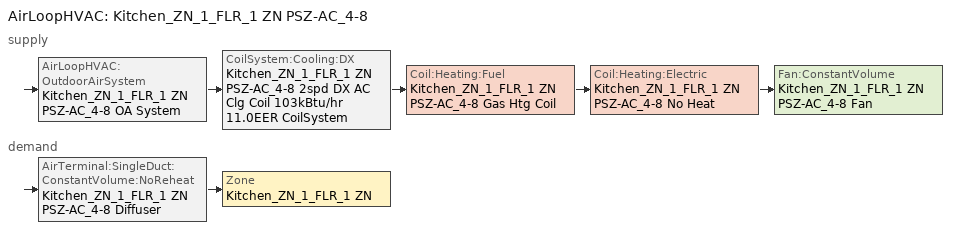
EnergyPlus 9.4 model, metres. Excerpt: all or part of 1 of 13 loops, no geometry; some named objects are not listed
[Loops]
AirLoopHVAC 'Kitchen_ZN_1_FLR_1 ZN PSZ-AC_4-8'
 supply: AirLoopHVAC:OutdoorAirSystem 'Kitchen_ZN_1_FLR_1 ZN PSZ-AC_4-8 OA System' > CoilSystem:Cooling:DX 'Kitchen_ZN_1_FLR_1 ZN PSZ-AC_4-8 2spd DX AC Clg Coil 103kBtu/hr 11.0EER CoilSystem' > Coil:Heating:Fuel 'Kitchen_ZN_1_FLR_1 ZN PSZ-AC_4-8 Gas Htg Coil' > Coil:Heating:Electric 'Kitchen_ZN_1_FLR_1 ZN PSZ-AC_4-8 No Heat' > Fan:ConstantVolume 'Kitchen_ZN_1_FLR_1 ZN PSZ-AC_4-8 Fan'
 demand: AirTerminal:SingleDuct:ConstantVolume:NoReheat 'Kitchen_ZN_1_FLR_1 ZN PSZ-AC_4-8 Diffuser' > Zone 'Kitchen_ZN_1_FLR_1 ZN'
[ZoneControl:Thermostat]
Kitchen_ZN_1_FLR_1 ZN Thermostat: Zone or ZoneList=Kitchen_ZN_1_FLR_1 ZN; Control Type Schedule=Kitchen_ZN_1_FLR_1 ZN Thermostat Schedule; Control 1=SecondarySchool Kitchen Thermostat 1; Temperature Difference Between Cutout And Setpoint {deltaC}=0
[ThermostatSetpoint:DualSetpoint]
SecondarySchool Kitchen Thermostat 1: Heating Setpoint Temperature Schedule=SchoolSecondary HTGSETP_SCH_PSZ_AC; Cooling Setpoint Temperature Schedule=SchoolSecondary CLGSETP_SCH_NO_SETBACK
[AirTerminal:SingleDuct:ConstantVolume:NoReheat]
Kitchen_ZN_1_FLR_1 ZN PSZ-AC_4-8 Diffuser: Availability Schedule=Always On Discrete; Maximum Air Flow Rate {m3/s}=AutoSize
[Zone equipment]
Kitchen_ZN_1_FLR_1 ZN: Kitchen_ZN_1_FLR_1 ZN PSZ-AC_4-8 Diffuser, Kitchen_ZN_1_FLR_1 ZN Exhaust Fan
[Sizing:Zone]
Kitchen_ZN_1_FLR_1 ZN: Zone Cooling Design Supply Air Temperature Input Method=SupplyAirTemperature; Zone Cooling Design Supply Air Temperature {C}=12.7778; Zone Cooling Design Supply Air Temperature Difference {deltaC}=11.11; Zone Heating Design Supply Air Temperature Input Method=SupplyAirTemperature; Zone Heating Design Supply Air Temperature {C}=50; Zone Heating Design Supply Air Temperature Difference {deltaC}=11.11; Zone Cooling Design Supply Air Humidity Ratio {kgWater/kgDryAir}=0.0085; Zone Heating Design Supply Air Humidity Ratio {kgWater/kgDryAir}=0.008; Design Specification Outdoor Air Object=SecondarySchool Kitchen Ventilation; Cooling Design Air Flow Method=DesignDay; Cooling Design Air Flow Rate {m3/s}=0; Cooling Minimum Air Flow per Zone Floor Area {m3/s-m2}=0.000762; Cooling Minimum Air Flow {m3/s}=0; Cooling Minimum Air Flow Fraction=0; Heating Design Air Flow Method=DesignDay; Heating Design Air Flow Rate {m3/s}=0; Heating Maximum Air Flow per Zone Floor Area {m3/s-m2}=0.002032; Heating Maximum Air Flow {m3/s}=0.141576; Heating Maximum Air Flow Fraction=0.3; Account for Dedicated Outdoor Air System=No
[Controller:MechanicalVentilation]
Controller Mechanical Ventilation 4: Availability Schedule=SchoolSecondary MinOA_MotorizedDamper_Sched; Demand Controlled Ventilation=No; System Outdoor Air Method=ZoneSum; Zone or ZoneList Name 1=Kitchen_ZN_1_FLR_1 ZN; Design Specification Outdoor Air Object Name 1=SecondarySchool Kitchen Ventilation
[DesignSpecification:OutdoorAir]
SecondarySchool Kitchen Ventilation: Outdoor Air Method=Sum; Outdoor Air Flow per Person {m3/s-person}=0; Outdoor Air Flow per Zone Floor Area {m3/s-m2}=0.00149466; Outdoor Air Flow per Zone {m3/s}=0; Outdoor Air Flow Air Changes per Hour {1/hr}=0
[Fan:ZoneExhaust]
Kitchen_ZN_1_FLR_1 ZN Exhaust Fan: Availability Schedule=SchoolSecondary Kitchen_Exhaust_SCH; Fan Total Efficiency=0.0660786; Pressure Rise {Pa}=124.544; Maximum Flow Rate {m3/s}=2.54852; Flow Fraction Schedule=SchoolSecondary Kitchen_Exhaust_SCH_DCV; System Availability Manager Coupling Mode=Decoupled; Balanced Exhaust Fraction Schedule=SchoolSecondary Kitchen Exhaust Fan Balanced Exhaust Fraction Schedule
[AirLoopHVAC]
Kitchen_ZN_1_FLR_1 ZN PSZ-AC_4-8: Design Supply Air Flow Rate {m3/s}=AutoSize; Design Return Air Flow Fraction of Supply Air Flow=1
[Sizing:System]
Kitchen_ZN_1_FLR_1 ZN PSZ-AC_4-8: Type of Load to Size On=Sensible; Design Outdoor Air Flow Rate {m3/s}=Autosize; Central Heating Maximum System Air Flow Ratio=1; Preheat Design Temperature {C}=7.22222; Preheat Design Humidity Ratio {kgWater/kgDryAir}=0.008; Precool Design Temperature {C}=12.7778; Precool Design Humidity Ratio {kgWater/kgDryAir}=0.008; Central Cooling Design Supply Air Temperature {C}=12.7778; Central Heating Design Supply Air Temperature {C}=50; Type of Zone Sum to Use=Coincident; 100% Outdoor Air in Cooling=No; 100% Outdoor Air in Heating=No; Central Cooling Design Supply Air Humidity Ratio {kgWater/kgDryAir}=0.0085; Central Heating Design Supply Air Humidity Ratio {kgWater/kgDryAir}=0.008; Cooling Supply Air Flow Rate Method=DesignDay; Cooling Supply Air Flow Rate {m3/s}=0; Cooling Supply Air Flow Rate Per Floor Area {m3/s-m2}=0.00996765; Cooling Fraction of Autosized Cooling Supply Air Flow Rate=1; Cooling Supply Air Flow Rate Per Unit Cooling Capacity {m3/s-W}=3.94755e-05; Heating Supply Air Flow Rate Method=DesignDay; Heating Supply Air Flow Rate {m3/s}=0; Heating Supply Air Flow Rate Per Floor Area {m3/s-m2}=0.00996765; Heating Fraction of Autosized Heating Supply Air Flow Rate=1; Heating Fraction of Autosized Cooling Supply Air Flow Rate=1; Heating Supply Air Flow Rate Per Unit Heating Capacity {m3/s-W}=3.15882e-05; System Outdoor Air Method=ZoneSum; Zone Maximum Outdoor Air Fraction=1; Cooling Design Capacity Method=CoolingDesignCapacity; Cooling Design Capacity {W}=Autosize; Cooling Design Capacity Per Floor Area {W/m2}=234.7; Fraction of Autosized Cooling Design Capacity=1; Heating Design Capacity Method=HeatingDesignCapacity; Heating Design Capacity {W}=Autosize; Heating Design Capacity Per Floor Area {W/m2}=157; Fraction of Autosized Heating Design Capacity=1; Central Cooling Capacity Control Method=OnOff
[Controller:OutdoorAir]
Kitchen_ZN_1_FLR_1 ZN PSZ-AC_4-8 OA System Controller: Minimum Outdoor Air Flow Rate {m3/s}=Autosize; Maximum Outdoor Air Flow Rate {m3/s}=Autosize; Economizer Control Type=DifferentialDryBulb; Economizer Control Action Type=ModulateFlow; Lockout Type=LockoutWithHeating; Minimum Limit Type=FixedMinimum; Minimum Outdoor Air Schedule=SchoolSecondary MinOA_MotorizedDamper_Sched; Mechanical Ventilation Controller=Controller Mechanical Ventilation 4; High Humidity Control=No; Control High Indoor Humidity Based on Outdoor Humidity Ratio=Yes; Heat Recovery Bypass Control Type=BypassWhenWithinEconomizerLimits
[SetpointManager:MixedAir] Control Variable=Temperature
Name | Setpoint Node or NodeList
Kitchen_ZN_1_FLR_1 ZN PSZ-AC_4-8 Mixed Air Node OS Default SPM | Kitchen_ZN_1_FLR_1 ZN PSZ-AC_4-8 Mixed Air Node
Kitchen_ZN_1_FLR_1 ZN PSZ-AC_4-8 2spd DX AC Clg Coil 103kBtu/hr 11.0EER Outlet Air Node OS Default SPM | Kitchen_ZN_1_FLR_1 ZN PSZ-AC_4-8 2spd DX AC Clg Coil 103kBtu/hr 11.0EER Outlet Air Node
Kitchen_ZN_1_FLR_1 ZN PSZ-AC_4-8 Gas Htg Coil Outlet Air Node OS Default SPM | Kitchen_ZN_1_FLR_1 ZN PSZ-AC_4-8 Gas Htg Coil Outlet Air Node
Kitchen_ZN_1_FLR_1 ZN PSZ-AC_4-8 No Heat Outlet Air Node OS Default SPM | Kitchen_ZN_1_FLR_1 ZN PSZ-AC_4-8 No Heat Outlet Air Node
[CoilSystem:Cooling:DX]
Kitchen_ZN_1_FLR_1 ZN PSZ-AC_4-8 2spd DX AC Clg Coil 103kBtu/hr 11.0EER CoilSystem: Availability Schedule=Always On Discrete; Cooling Coil=Kitchen_ZN_1_FLR_1 ZN PSZ-AC_4-8 2spd DX AC Clg Coil 103kBtu/hr 11.0EER
[Coil:Cooling:DX:TwoSpeed]
Kitchen_ZN_1_FLR_1 ZN PSZ-AC_4-8 2spd DX AC Clg Coil 103kBtu/hr 11.0EER: Availability Schedule=Always On Discrete; High Speed Gross Rated Total Cooling Capacity {W}=Autosize; High Speed Rated Sensible Heat Ratio=Autosize; High Speed Gross Rated Cooling COP {W/W}=3.79883; High Speed Rated Air Flow Rate {m3/s}=Autosize; Unit Internal Static Air Pressure {Pa}=773.3; Total Cooling Capacity Function of Temperature Curve=PSZ-Fine Storage DX Coil Cap-FT; Total Cooling Capacity Function of Flow Fraction Curve=DX Coil Cap-FF; Energy Input Ratio Function of Temperature Curve=PSZ-AC DX Coil EIR-FT; Energy Input Ratio Function of Flow Fraction Curve=Split DX Coil EIR-FF; Part Load Fraction Correlation Curve=HPACCOOLPLFFPLR; Low Speed Gross Rated Total Cooling Capacity {W}=Autosize; Low Speed Gross Rated Sensible Heat Ratio=0.69; Low Speed Gross Rated Cooling COP {W/W}=3.79883; Low Speed Rated Air Flow Rate {m3/s}=Autosize; Low Speed Total Cooling Capacity Function of Temperature Curve=PSZ-Fine Storage DX Coil Cap-FT; Low Speed Energy Input Ratio Function of Temperature Curve=PSZ-AC DX Coil EIR-FT; Condenser Type=AirCooled; Minimum Outdoor Dry-Bulb Temperature for Compressor Operation {C}=-25; High Speed Evaporative Condenser Effectiveness=0; High Speed Evaporative Condenser Air Flow Rate {m3/s}=Autosize; High Speed Evaporative Condenser Pump Rated Power Consumption {W}=Autosize; Low Speed Evaporative Condenser Effectiveness=0; Low Speed Evaporative Condenser Air Flow Rate {m3/s}=Autosize; Low Speed Evaporative Condenser Pump Rated Power Consumption {W}=Autosize; Basin Heater Capacity {W/K}=10; Basin Heater Setpoint Temperature {C}=2
[Coil:Heating:Fuel]
Kitchen_ZN_1_FLR_1 ZN PSZ-AC_4-8 Gas Htg Coil: Availability Schedule=Always On Discrete; Fuel Type=NaturalGas; Burner Efficiency=0.8; Nominal Capacity {W}=AutoSize; Parasitic Electric Load {W}=0; Parasitic Fuel Load {W}=0
[Coil:Heating:Electric]
Kitchen_ZN_1_FLR_1 ZN PSZ-AC_4-8 No Heat: Availability Schedule=Always Off Discrete; Efficiency=1; Nominal Capacity {W}=0
[Fan:ConstantVolume]
Kitchen_ZN_1_FLR_1 ZN PSZ-AC_4-8 Fan: Availability Schedule=SchoolSecondary HVACOperationSchd; Fan Total Efficiency=0.56225; Pressure Rise {Pa}=622.722; Maximum Flow Rate {m3/s}=AutoSize; Motor Efficiency=0.865; Motor In Airstream Fraction=1
[SetpointManager:SingleZone:Reheat]
Kitchen_ZN_1_FLR_1 ZN Setpoint Manager SZ Reheat: Control Variable=Temperature; Minimum Supply Air Temperature {C}=12.7778; Maximum Supply Air Temperature {C}=50; Control Zone=Kitchen_ZN_1_FLR_1 ZN; Setpoint Node or NodeList=Kitchen_ZN_1_FLR_1 ZN PSZ-AC_4-8 Supply Outlet Node
[Refrigeration:System]
RefrSystem - Secondary School: Refrigerated Case or Walkin or CaseAndWalkInList=RefrSystem - Secondary School Case and Walkin List; Refrigeration Condenser=Refrigeration Condenser Air Cooled 1; Compressor or CompressorList=RefrSystem - Secondary School Compressor List; Minimum Condensing Temperature {C}=21; Refrigeration System Working Fluid Type=R404a; Suction Temperature Control Type=ConstantSuctionTemperature; Sum UA Suction Piping {W/K}=0; Suction Piping Zone=Kitchen_ZN_1_FLR_1 ZN; Number of Compressor Stages=1; Intercooler Type=None; Shell-and-Coil Intercooler Effectiveness=0.8
[Refrigeration:CaseAndWalkInList]
RefrSystem - Secondary School Case and Walkin List: Case or WalkIn Name 1=Case Secondary School; Case or WalkIn Name 2=Walk-In Secondary School
[Refrigeration:Case]
Case Secondary School: Availability Schedule=Always On Discrete; Zone=Kitchen_ZN_1_FLR_1 ZN; Rated Ambient Temperature {C}=23.8889; Rated Ambient Relative Humidity {percent}=55; Rated Total Cooling Capacity per Unit Length {W/m}=734; Rated Latent Heat Ratio=0.08; Rated Runtime Fraction=0.85; Case Length {m}=7.32; Case Operating Temperature {C}=2; Latent Case Credit Curve Type=CaseTemperatureMethod; Latent Case Credit Curve=Refrigeration Case Latent Credit Curve; Standard Case Fan Power per Unit Length {W/m}=55; Operating Case Fan Power per Unit Length {W/m}=55; Standard Case Lighting Power per Unit Length {W/m}=33; Installed Case Lighting Power per Unit Length {W/m}=33; Case Lighting Schedule=SchoolSecondary BLDG_LIGHT_SCH_2010; Fraction of Lighting Energy to Case=1; Case Anti-Sweat Heater Power per Unit Length {W/m}=0; Minimum Anti-Sweat Heater Power per Unit Length {W/m}=0; Anti-Sweat Heater Control Type=None; Humidity at Zero Anti-Sweat Heater Energy {percent}=0; Case Height {m}=1.5; Fraction of Anti-Sweat Heater Energy to Case=0.2; Case Defrost Power per Unit Length {W/m}=0; Case Defrost Type=None; Case Defrost Schedule=Refrigeration Defrost Schedule; Case Defrost Drip-Down Schedule=Refrigeration Defrost Schedule 1; Defrost Energy Correction Curve Type=None; Under Case HVAC Return Air Fraction=0.05; Refrigerated Case Restocking Schedule=SchoolSecondary Kitchen_ZN_1_FLR_1_Case:2_SELFCONTAINEDDISPLAYCASE_CaseStockingSched; Case Credit Fraction Schedule=Refrigeration Case Credit Schedule; Design Evaporator Temperature or Brine Inlet Temperature {C}=-5.56; Average Refrigerant Charge Inventory {kg/m}=0
[Refrigeration:WalkIn]
Walk-In Secondary School: Availability Schedule=Always On Discrete; Rated Coil Cooling Capacity {W}=5372.88; Operating Temperature {C}=-23; Rated Cooling Source Temperature {C}=-28.3333; Rated Total Heating Power {W}=0; Rated Cooling Coil Fan Power {W}=500; Rated Circulation Fan Power {W}=0; Rated Total Lighting Power {W}=241.56; Lighting Schedule=SchoolSecondary BLDG_LIGHT_SCH; Defrost Type=Electric; Defrost Control Type=TimeSchedule; Defrost Schedule=Refrigeration Defrost Schedule 2; Defrost Drip-Down Schedule=Refrigeration Defrost Schedule 3; Defrost Power {W}=3001.2; Temperature Termination Defrost Fraction to Ice=0.7; Restocking Schedule=SchoolSecondary Kitchen_ZN_1_FLR_1_Case:1_WALKINFREEZER_WalkInStockingSched; Average Refrigerant Charge Inventory {kg}=0; Insulated Floor Surface Area {m2}=22.2967; Insulated Floor U-Value {W/m2-K}=0.207; Zone Name 1=Kitchen_ZN_1_FLR_1 ZN; Total Insulated Surface Area Facing Zone 1 {m2}=43.4; Insulated Surface U-Value Facing Zone 1 {W/m2-K}=0.235; Area of Glass Reach In Doors Facing Zone 1 {m2}=0; Height of Glass Reach In Doors Facing Zone 1 {m}=1.5; Glass Reach In Door U Value Facing Zone 1 {W/m2-K}=1.136; Area of Stocking Doors Facing Zone 1 {m2}=2; Height of Stocking Doors Facing Zone 1 {m}=2; Stocking Door U Value Facing Zone 1 {W/m2-K}=0.3785; Stocking Door Opening Schedule Name Facing Zone 1=door_wi_sched; Stocking Door Opening Protection Type Facing Zone 1=StripCurtain
[Refrigeration:Condenser:AirCooled]
Refrigeration Condenser Air Cooled 1: Rated Effective Total Heat Rejection Rate Curve=Curve Linear 1; Rated Subcooling Temperature Difference {deltaC}=0; Condenser Fan Speed Control Type=Fixed; Rated Fan Power {W}=1198.05; Condenser Refrigerant Operating Charge Inventory {kg}=0; Condensate Receiver Refrigerant Inventory {kg}=0; Condensate Piping Refrigerant Inventory {kg}=0
[Refrigeration:CompressorList]
RefrSystem - Secondary School Compressor List: Refrigeration Compressor Name 1=Refrigeration Compressor 1; Refrigeration Compressor Name 2=Refrigeration Compressor 2; Refrigeration Compressor Name 3=Refrigeration Compressor 3; Refrigeration Compressor Name 4=Refrigeration Compressor 4; Refrigeration Compressor Name 5=Refrigeration Compressor 5; Refrigeration Compressor Name 6=Refrigeration Compressor 6; Refrigeration Compressor Name 7=Refrigeration Compressor 7; Refrigeration Compressor Name 8=Refrigeration Compressor 8; Refrigeration Compressor Name 9=Refrigeration Compressor 9; Refrigeration Compressor Name 10=Refrigeration Compressor 10; Refrigeration Compressor Name 11=Refrigeration Compressor 11; Refrigeration Compressor Name 12=Refrigeration Compressor 12; Refrigeration Compressor Name 13=Refrigeration Compressor 13; Refrigeration Compressor Name 14=Refrigeration Compressor 14; Refrigeration Compressor Name 15=Refrigeration Compressor 15; Refrigeration Compressor Name 16=Refrigeration Compressor 16; Refrigeration Compressor Name 17=Refrigeration Compressor 17; Refrigeration Compressor Name 18=Refrigeration Compressor 18; Refrigeration Compressor Name 19=Refrigeration Compressor 19; Refrigeration Compressor Name 20=Refrigeration Compressor 20
[Schedule:Compact]
Kitchen_ZN_1_FLR_1 ZN Thermostat Schedule: Through: 12/31, For: AllDays, Until: 24:00, 4
[Schedule:Day:Interval]
SchoolSecondary HTGSETP_SCH_PSZ_AC Default; SchoolSecondary HTGSETP_SCH_PSZ_AC Summer Design Day: No, 24:00, 15.6
SchoolSecondary HTGSETP_SCH_PSZ_AC Wkdy Day: No, 06:00, 15.6, 21:00, 21, 24:00, 15.6
SchoolSecondary HTGSETP_SCH_PSZ_AC Winter Design Day: No, 24:00, 21
SchoolSecondary CLGSETP_SCH_NO_SETBACK Default; SchoolSecondary CLGSETP_SCH_NO_SETBACK Summer Design Day: No, 24:00, 24
SchoolSecondary CLGSETP_SCH_NO_SETBACK Winter Design Day: No, 24:00, 29.44
SchoolSecondary MinOA_MotorizedDamper_Sched Default; SchoolSecondary Kitchen_Exhaust_SCH Wknd Day; SchoolSecondary Kitchen_Exhaust_SCH Wknd Day 1; SchoolSecondary Kitchen_Exhaust_SCH Default; SchoolSecondary Kitchen Exhaust Fan Balanced Exhaust Fraction Schedule Wknd Day; SchoolSecondary Kitchen Exhaust Fan Balanced Exhaust Fraction Schedule Wknd Day 1; SchoolSecondary Kitchen Exhaust Fan Balanced Exhaust Fraction Schedule Default; SchoolSecondary BLDG_LIGHT_SCH Winter Design Day; SchoolSecondary BLDG_LIGHT_SCH_2010 Winter Design Day; SchoolSecondary HVACOperationSchd Default: No, 24:00, 0
SchoolSecondary MinOA_MotorizedDamper_Sched WntrDsn|SmrDsn|Wkdy Day; SchoolSecondary MinOA_MotorizedDamper_Sched Summer Design Day; SchoolSecondary MinOA_MotorizedDamper_Sched Winter Design Day; SchoolSecondary Kitchen_Exhaust_SCH Wkdy Day 1; SchoolSecondary Kitchen_Exhaust_SCH Wkdy Day 2; SchoolSecondary Kitchen_Exhaust_SCH Summer Design Day; SchoolSecondary Kitchen_Exhaust_SCH Winter Design Day: No, 08:00, 0, 21:00, 1, 24:00, 0
SchoolSecondary Kitchen_Exhaust_SCH Wkdy Day: No, 08:00, 0, 17:00, 1, 24:00, 0
SchoolSecondary Kitchen_Exhaust_SCH_DCV Default; SchoolSecondary Kitchen_Exhaust_SCH_DCV Summer Design Day; SchoolSecondary Kitchen_Exhaust_SCH_DCV Winter Design Day; SchoolSecondary BLDG_LIGHT_SCH Summer Design Day; SchoolSecondary BLDG_LIGHT_SCH_2010 Summer Design Day: No, 24:00, 1
SchoolSecondary Kitchen Exhaust Fan Balanced Exhaust Fraction Schedule Wkdy Day: No, 08:00, 0, 17:00, 0.746296, 24:00, 0
SchoolSecondary Kitchen Exhaust Fan Balanced Exhaust Fraction Schedule Wkdy Day 1; SchoolSecondary Kitchen Exhaust Fan Balanced Exhaust Fraction Schedule Wkdy Day 2; SchoolSecondary Kitchen Exhaust Fan Balanced Exhaust Fraction Schedule Summer Design Day; SchoolSecondary Kitchen Exhaust Fan Balanced Exhaust Fraction Schedule Winter Design Day: No, 08:00, 0, 21:00, 0.746296, 24:00, 0
door_wi_sched Default: No, 06:00, 0, 22:00, 0.0625, 24:00, 0
Refrigeration Case Credit Schedule Default: No, 07:00, 0.2, 21:00, 0.4, 24:00, 0.2
Refrigeration Defrost Schedule Default; Refrigeration Defrost Schedule Default 1: No, 00:59, 0, 24:00, 0
Refrigeration Defrost Schedule Default 2; Refrigeration Defrost Schedule Default 3: No, 00:59, 1, 10:00, 0, 10:59, 1, 24:00, 0
SchoolSecondary BLDG_LIGHT_SCH Default; SchoolSecondary BLDG_LIGHT_SCH Wknd Day; SchoolSecondary BLDG_LIGHT_SCH Wknd Day 1; SchoolSecondary BLDG_LIGHT_SCH_2010 Default; SchoolSecondary BLDG_LIGHT_SCH_2010 Wknd Day; SchoolSecondary BLDG_LIGHT_SCH_2010 Wknd Day 1: No, 24:00, 0.1773
SchoolSecondary BLDG_LIGHT_SCH Wkdy Day; SchoolSecondary BLDG_LIGHT_SCH Wkdy Day 2; SchoolSecondary BLDG_LIGHT_SCH_2010 Wkdy Day; SchoolSecondary BLDG_LIGHT_SCH_2010 Wkdy Day 2: No, 07:00, 0.1773, 21:00, 0.9, 24:00, 0.1773
SchoolSecondary BLDG_LIGHT_SCH Wkdy Day 1; SchoolSecondary BLDG_LIGHT_SCH_2010 Wkdy Day 1: No, 08:00, 0.1773, 20:00, 0.5, 24:00, 0.1773
SchoolSecondary HVACOperationSchd Summer Design Day; SchoolSecondary HVACOperationSchd Winter Design Day; SchoolSecondary HVACOperationSchd WntrDsn|SmrDsn|Wkdy Day: No, 07:00, 0, 21:00, 1, 24:00, 0
SchoolSecondary Kitchen_ZN_1_FLR_1_Case:1_WALKINFREEZER_WalkInStockingSched Default: No, 04:00, 0, 05:00, 725, 06:00, 417, 07:00, 290, 24:00, 0
SchoolSecondary Kitchen_ZN_1_FLR_1_Case:1_WALKINFREEZER_WalkInStockingSched Summer Design Day; SchoolSecondary Kitchen_ZN_1_FLR_1_Case:1_WALKINFREEZER_WalkInStockingSched Winter Design Day; SchoolSecondary Kitchen_ZN_1_FLR_1_Case:1_WALKINFREEZER_WalkInStockingSched WntrDsn|SmrDsn|Wknd|Mon|Wed|Thu Day: No, 04:00, 0, 05:00, 125, 06:00, 117, 07:00, 90, 19:00, 0, 20:00, 125, 21:00, 117, 22:00, 90, 24:00, 0
SchoolSecondary Kitchen_ZN_1_FLR_1_Case:2_SELFCONTAINEDDISPLAYCASE_CaseStockingSched Default; SchoolSecondary Kitchen_ZN_1_FLR_1_Case:2_SELFCONTAINEDDISPLAYCASE_CaseStockingSched Summer Design Day; SchoolSecondary Kitchen_ZN_1_FLR_1_Case:2_SELFCONTAINEDDISPLAYCASE_CaseStockingSched Winter Design Day: No, 06:00, 0, 07:00, 50, 09:00, 70, 10:00, 80, 11:00, 70, 13:00, 50, 14:00, 80, 15:00, 90, 16:00, 80, 24:00, 0
[Schedule:Week:Daily]
SchoolSecondary HTGSETP_SCH_PSZ_AC Week Rule - Jan1-Dec31: SchoolSecondary HTGSETP_SCH_PSZ_AC Default, SchoolSecondary HTGSETP_SCH_PSZ_AC Wkdy Day, SchoolSecondary HTGSETP_SCH_PSZ_AC Wkdy Day, SchoolSecondary HTGSETP_SCH_PSZ_AC Wkdy Day, SchoolSecondary HTGSETP_SCH_PSZ_AC Wkdy Day, SchoolSecondary HTGSETP_SCH_PSZ_AC Wkdy Day, SchoolSecondary HTGSETP_SCH_PSZ_AC Default, SchoolSecondary HTGSETP_SCH_PSZ_AC Default, SchoolSecondary HTGSETP_SCH_PSZ_AC Summer Design Day, SchoolSecondary HTGSETP_SCH_PSZ_AC Winter Design Day, SchoolSecondary HTGSETP_SCH_PSZ_AC Default, SchoolSecondary HTGSETP_SCH_PSZ_AC Default
SchoolSecondary CLGSETP_SCH_NO_SETBACK Week Rule - Jan1-Dec31: SchoolSecondary CLGSETP_SCH_NO_SETBACK Default, SchoolSecondary CLGSETP_SCH_NO_SETBACK Default, SchoolSecondary CLGSETP_SCH_NO_SETBACK Default, SchoolSecondary CLGSETP_SCH_NO_SETBACK Default, SchoolSecondary CLGSETP_SCH_NO_SETBACK Default, SchoolSecondary CLGSETP_SCH_NO_SETBACK Default, SchoolSecondary CLGSETP_SCH_NO_SETBACK Default, SchoolSecondary CLGSETP_SCH_NO_SETBACK Default, SchoolSecondary CLGSETP_SCH_NO_SETBACK Summer Design Day, SchoolSecondary CLGSETP_SCH_NO_SETBACK Winter Design Day, SchoolSecondary CLGSETP_SCH_NO_SETBACK Default, SchoolSecondary CLGSETP_SCH_NO_SETBACK Default
SchoolSecondary MinOA_MotorizedDamper_Sched Week Rule - Jan1-Dec31: SchoolSecondary MinOA_MotorizedDamper_Sched Default, SchoolSecondary MinOA_MotorizedDamper_Sched WntrDsn|SmrDsn|Wkdy Day, SchoolSecondary MinOA_MotorizedDamper_Sched WntrDsn|SmrDsn|Wkdy Day, SchoolSecondary MinOA_MotorizedDamper_Sched WntrDsn|SmrDsn|Wkdy Day, SchoolSecondary MinOA_MotorizedDamper_Sched WntrDsn|SmrDsn|Wkdy Day, SchoolSecondary MinOA_MotorizedDamper_Sched WntrDsn|SmrDsn|Wkdy Day, SchoolSecondary MinOA_MotorizedDamper_Sched Default, SchoolSecondary MinOA_MotorizedDamper_Sched Default, SchoolSecondary MinOA_MotorizedDamper_Sched Summer Design Day, SchoolSecondary MinOA_MotorizedDamper_Sched Winter Design Day, SchoolSecondary MinOA_MotorizedDamper_Sched Default, SchoolSecondary MinOA_MotorizedDamper_Sched Default
SchoolSecondary Kitchen_Exhaust_SCH Week Rule - Jan1-Jun24: SchoolSecondary Kitchen_Exhaust_SCH Wknd Day, SchoolSecondary Kitchen_Exhaust_SCH Wkdy Day, SchoolSecondary Kitchen_Exhaust_SCH Wkdy Day, SchoolSecondary Kitchen_Exhaust_SCH Wkdy Day, SchoolSecondary Kitchen_Exhaust_SCH Wkdy Day, SchoolSecondary Kitchen_Exhaust_SCH Wkdy Day, SchoolSecondary Kitchen_Exhaust_SCH Wknd Day, SchoolSecondary Kitchen_Exhaust_SCH Default, SchoolSecondary Kitchen_Exhaust_SCH Summer Design Day, SchoolSecondary Kitchen_Exhaust_SCH Winter Design Day, SchoolSecondary Kitchen_Exhaust_SCH Default, SchoolSecondary Kitchen_Exhaust_SCH Default
SchoolSecondary Kitchen_Exhaust_SCH Week Rule - Jun25-Jul1: SchoolSecondary Kitchen_Exhaust_SCH Wknd Day, SchoolSecondary Kitchen_Exhaust_SCH Wkdy Day, SchoolSecondary Kitchen_Exhaust_SCH Wkdy Day, SchoolSecondary Kitchen_Exhaust_SCH Wkdy Day, SchoolSecondary Kitchen_Exhaust_SCH Wkdy Day, SchoolSecondary Kitchen_Exhaust_SCH Wkdy Day, SchoolSecondary Kitchen_Exhaust_SCH Wknd Day 1, SchoolSecondary Kitchen_Exhaust_SCH Default, SchoolSecondary Kitchen_Exhaust_SCH Summer Design Day, SchoolSecondary Kitchen_Exhaust_SCH Winter Design Day, SchoolSecondary Kitchen_Exhaust_SCH Default, SchoolSecondary Kitchen_Exhaust_SCH Default
SchoolSecondary Kitchen_Exhaust_SCH Week Rule - Jul2-Aug26: SchoolSecondary Kitchen_Exhaust_SCH Wknd Day 1, SchoolSecondary Kitchen_Exhaust_SCH Wkdy Day 1, SchoolSecondary Kitchen_Exhaust_SCH Wkdy Day 1, SchoolSecondary Kitchen_Exhaust_SCH Wkdy Day 1, SchoolSecondary Kitchen_Exhaust_SCH Wkdy Day 1, SchoolSecondary Kitchen_Exhaust_SCH Wkdy Day 1, SchoolSecondary Kitchen_Exhaust_SCH Wknd Day 1, SchoolSecondary Kitchen_Exhaust_SCH Default, SchoolSecondary Kitchen_Exhaust_SCH Summer Design Day, SchoolSecondary Kitchen_Exhaust_SCH Winter Design Day, SchoolSecondary Kitchen_Exhaust_SCH Default, SchoolSecondary Kitchen_Exhaust_SCH Default
SchoolSecondary Kitchen_Exhaust_SCH Week Rule - Aug27-Sep2: SchoolSecondary Kitchen_Exhaust_SCH Wknd Day 1, SchoolSecondary Kitchen_Exhaust_SCH Wkdy Day 1, SchoolSecondary Kitchen_Exhaust_SCH Wkdy Day 1, SchoolSecondary Kitchen_Exhaust_SCH Wkdy Day 1, SchoolSecondary Kitchen_Exhaust_SCH Wkdy Day 1, SchoolSecondary Kitchen_Exhaust_SCH Wkdy Day 2, SchoolSecondary Kitchen_Exhaust_SCH Default, SchoolSecondary Kitchen_Exhaust_SCH Default, SchoolSecondary Kitchen_Exhaust_SCH Summer Design Day, SchoolSecondary Kitchen_Exhaust_SCH Winter Design Day, SchoolSecondary Kitchen_Exhaust_SCH Default, SchoolSecondary Kitchen_Exhaust_SCH Default
SchoolSecondary Kitchen_Exhaust_SCH Week Rule - Sep3-Dec31: SchoolSecondary Kitchen_Exhaust_SCH Default, SchoolSecondary Kitchen_Exhaust_SCH Wkdy Day 2, SchoolSecondary Kitchen_Exhaust_SCH Wkdy Day 2, SchoolSecondary Kitchen_Exhaust_SCH Wkdy Day 2, SchoolSecondary Kitchen_Exhaust_SCH Wkdy Day 2, SchoolSecondary Kitchen_Exhaust_SCH Wkdy Day 2, SchoolSecondary Kitchen_Exhaust_SCH Default, SchoolSecondary Kitchen_Exhaust_SCH Default, SchoolSecondary Kitchen_Exhaust_SCH Summer Design Day, SchoolSecondary Kitchen_Exhaust_SCH Winter Design Day, SchoolSecondary Kitchen_Exhaust_SCH Default, SchoolSecondary Kitchen_Exhaust_SCH Default
SchoolSecondary Kitchen_Exhaust_SCH_DCV Week Rule - Jan1-Dec31: SchoolSecondary Kitchen_Exhaust_SCH_DCV Default, SchoolSecondary Kitchen_Exhaust_SCH_DCV Default, SchoolSecondary Kitchen_Exhaust_SCH_DCV Default, SchoolSecondary Kitchen_Exhaust_SCH_DCV Default, SchoolSecondary Kitchen_Exhaust_SCH_DCV Default, SchoolSecondary Kitchen_Exhaust_SCH_DCV Default, SchoolSecondary Kitchen_Exhaust_SCH_DCV Default, SchoolSecondary Kitchen_Exhaust_SCH_DCV Default, SchoolSecondary Kitchen_Exhaust_SCH_DCV Summer Design Day, SchoolSecondary Kitchen_Exhaust_SCH_DCV Winter Design Day, SchoolSecondary Kitchen_Exhaust_SCH_DCV Default, SchoolSecondary Kitchen_Exhaust_SCH_DCV Default
SchoolSecondary Kitchen Exhaust Fan Balanced Exhaust Fraction Schedule Week Rule - Jan1-Jun24: SchoolSecondary Kitchen Exhaust Fan Balanced Exhaust Fraction Schedule Wknd Day, SchoolSecondary Kitchen Exhaust Fan Balanced Exhaust Fraction Schedule Wkdy Day, SchoolSecondary Kitchen Exhaust Fan Balanced Exhaust Fraction Schedule Wkdy Day, SchoolSecondary Kitchen Exhaust Fan Balanced Exhaust Fraction Schedule Wkdy Day, SchoolSecondary Kitchen Exhaust Fan Balanced Exhaust Fraction Schedule Wkdy Day, SchoolSecondary Kitchen Exhaust Fan Balanced Exhaust Fraction Schedule Wkdy Day, SchoolSecondary Kitchen Exhaust Fan Balanced Exhaust Fraction Schedule Wknd Day, SchoolSecondary Kitchen Exhaust Fan Balanced Exhaust Fraction Schedule Default, SchoolSecondary Kitchen Exhaust Fan Balanced Exhaust Fraction Schedule Summer Design Day, SchoolSecondary Kitchen Exhaust Fan Balanced Exhaust Fraction Schedule Winter Design Day, SchoolSecondary Kitchen Exhaust Fan Balanced Exhaust Fraction Schedule Default, SchoolSecondary Kitchen Exhaust Fan Balanced Exhaust Fraction Schedule Default
SchoolSecondary Kitchen Exhaust Fan Balanced Exhaust Fraction Schedule Week Rule - Jun25-Jul1: SchoolSecondary Kitchen Exhaust Fan Balanced Exhaust Fraction Schedule Wknd Day, SchoolSecondary Kitchen Exhaust Fan Balanced Exhaust Fraction Schedule Wkdy Day, SchoolSecondary Kitchen Exhaust Fan Balanced Exhaust Fraction Schedule Wkdy Day, SchoolSecondary Kitchen Exhaust Fan Balanced Exhaust Fraction Schedule Wkdy Day, SchoolSecondary Kitchen Exhaust Fan Balanced Exhaust Fraction Schedule Wkdy Day, SchoolSecondary Kitchen Exhaust Fan Balanced Exhaust Fraction Schedule Wkdy Day, SchoolSecondary Kitchen Exhaust Fan Balanced Exhaust Fraction Schedule Wknd Day 1, SchoolSecondary Kitchen Exhaust Fan Balanced Exhaust Fraction Schedule Default, SchoolSecondary Kitchen Exhaust Fan Balanced Exhaust Fraction Schedule Summer Design Day, SchoolSecondary Kitchen Exhaust Fan Balanced Exhaust Fraction Schedule Winter Design Day, SchoolSecondary Kitchen Exhaust Fan Balanced Exhaust Fraction Schedule Default, SchoolSecondary Kitchen Exhaust Fan Balanced Exhaust Fraction Schedule Default
SchoolSecondary Kitchen Exhaust Fan Balanced Exhaust Fraction Schedule Week Rule - Jul2-Aug26: SchoolSecondary Kitchen Exhaust Fan Balanced Exhaust Fraction Schedule Wknd Day 1, SchoolSecondary Kitchen Exhaust Fan Balanced Exhaust Fraction Schedule Wkdy Day 1, SchoolSecondary Kitchen Exhaust Fan Balanced Exhaust Fraction Schedule Wkdy Day 1, SchoolSecondary Kitchen Exhaust Fan Balanced Exhaust Fraction Schedule Wkdy Day 1, SchoolSecondary Kitchen Exhaust Fan Balanced Exhaust Fraction Schedule Wkdy Day 1, SchoolSecondary Kitchen Exhaust Fan Balanced Exhaust Fraction Schedule Wkdy Day 1, SchoolSecondary Kitchen Exhaust Fan Balanced Exhaust Fraction Schedule Wknd Day 1, SchoolSecondary Kitchen Exhaust Fan Balanced Exhaust Fraction Schedule Default, SchoolSecondary Kitchen Exhaust Fan Balanced Exhaust Fraction Schedule Summer Design Day, SchoolSecondary Kitchen Exhaust Fan Balanced Exhaust Fraction Schedule Winter Design Day, SchoolSecondary Kitchen Exhaust Fan Balanced Exhaust Fraction Schedule Default, SchoolSecondary Kitchen Exhaust Fan Balanced Exhaust Fraction Schedule Default
SchoolSecondary Kitchen Exhaust Fan Balanced Exhaust Fraction Schedule Week Rule - Aug27-Sep2: SchoolSecondary Kitchen Exhaust Fan Balanced Exhaust Fraction Schedule Wknd Day 1, SchoolSecondary Kitchen Exhaust Fan Balanced Exhaust Fraction Schedule Wkdy Day 1, SchoolSecondary Kitchen Exhaust Fan Balanced Exhaust Fraction Schedule Wkdy Day 1, SchoolSecondary Kitchen Exhaust Fan Balanced Exhaust Fraction Schedule Wkdy Day 1, SchoolSecondary Kitchen Exhaust Fan Balanced Exhaust Fraction Schedule Wkdy Day 1, SchoolSecondary Kitchen Exhaust Fan Balanced Exhaust Fraction Schedule Wkdy Day 2, SchoolSecondary Kitchen Exhaust Fan Balanced Exhaust Fraction Schedule Default, SchoolSecondary Kitchen Exhaust Fan Balanced Exhaust Fraction Schedule Default, SchoolSecondary Kitchen Exhaust Fan Balanced Exhaust Fraction Schedule Summer Design Day, SchoolSecondary Kitchen Exhaust Fan Balanced Exhaust Fraction Schedule Winter Design Day, SchoolSecondary Kitchen Exhaust Fan Balanced Exhaust Fraction Schedule Default, SchoolSecondary Kitchen Exhaust Fan Balanced Exhaust Fraction Schedule Default
SchoolSecondary Kitchen Exhaust Fan Balanced Exhaust Fraction Schedule Week Rule - Sep3-Dec31: SchoolSecondary Kitchen Exhaust Fan Balanced Exhaust Fraction Schedule Default, SchoolSecondary Kitchen Exhaust Fan Balanced Exhaust Fraction Schedule Wkdy Day 2, SchoolSecondary Kitchen Exhaust Fan Balanced Exhaust Fraction Schedule Wkdy Day 2, SchoolSecondary Kitchen Exhaust Fan Balanced Exhaust Fraction Schedule Wkdy Day 2, SchoolSecondary Kitchen Exhaust Fan Balanced Exhaust Fraction Schedule Wkdy Day 2, SchoolSecondary Kitchen Exhaust Fan Balanced Exhaust Fraction Schedule Wkdy Day 2, SchoolSecondary Kitchen Exhaust Fan Balanced Exhaust Fraction Schedule Default, SchoolSecondary Kitchen Exhaust Fan Balanced Exhaust Fraction Schedule Default, SchoolSecondary Kitchen Exhaust Fan Balanced Exhaust Fraction Schedule Summer Design Day, SchoolSecondary Kitchen Exhaust Fan Balanced Exhaust Fraction Schedule Winter Design Day, SchoolSecondary Kitchen Exhaust Fan Balanced Exhaust Fraction Schedule Default, SchoolSecondary Kitchen Exhaust Fan Balanced Exhaust Fraction Schedule Default
door_wi_sched Week Rule - Jan1-Dec31: door_wi_sched Default, door_wi_sched Default, door_wi_sched Default, door_wi_sched Default, door_wi_sched Default, door_wi_sched Default, door_wi_sched Default, door_wi_sched Default, door_wi_sched Default, door_wi_sched Default, door_wi_sched Default, door_wi_sched Default
Refrigeration Case Credit Schedule Week Rule - Jan1-Dec31: Refrigeration Case Credit Schedule Default, Refrigeration Case Credit Schedule Default, Refrigeration Case Credit Schedule Default, Refrigeration Case Credit Schedule Default, Refrigeration Case Credit Schedule Default, Refrigeration Case Credit Schedule Default, Refrigeration Case Credit Schedule Default, Refrigeration Case Credit Schedule Default, Refrigeration Case Credit Schedule Default, Refrigeration Case Credit Schedule Default, Refrigeration Case Credit Schedule Default, Refrigeration Case Credit Schedule Default
Refrigeration Defrost Schedule Week Rule - Jan1-Dec31: Refrigeration Defrost Schedule Default, Refrigeration Defrost Schedule Default, Refrigeration Defrost Schedule Default, Refrigeration Defrost Schedule Default, Refrigeration Defrost Schedule Default, Refrigeration Defrost Schedule Default, Refrigeration Defrost Schedule Default, Refrigeration Defrost Schedule Default, Refrigeration Defrost Schedule Default, Refrigeration Defrost Schedule Default, Refrigeration Defrost Schedule Default, Refrigeration Defrost Schedule Default
Refrigeration Defrost Schedule 1 Week Rule - Jan1-Dec31: Refrigeration Defrost Schedule Default 1, Refrigeration Defrost Schedule Default 1, Refrigeration Defrost Schedule Default 1, Refrigeration Defrost Schedule Default 1, Refrigeration Defrost Schedule Default 1, Refrigeration Defrost Schedule Default 1, Refrigeration Defrost Schedule Default 1, Refrigeration Defrost Schedule Default 1, Refrigeration Defrost Schedule Default 1, Refrigeration Defrost Schedule Default 1, Refrigeration Defrost Schedule Default 1, Refrigeration Defrost Schedule Default 1
Refrigeration Defrost Schedule 2 Week Rule - Jan1-Dec31: Refrigeration Defrost Schedule Default 2, Refrigeration Defrost Schedule Default 2, Refrigeration Defrost Schedule Default 2, Refrigeration Defrost Schedule Default 2, Refrigeration Defrost Schedule Default 2, Refrigeration Defrost Schedule Default 2, Refrigeration Defrost Schedule Default 2, Refrigeration Defrost Schedule Default 2, Refrigeration Defrost Schedule Default 2, Refrigeration Defrost Schedule Default 2, Refrigeration Defrost Schedule Default 2, Refrigeration Defrost Schedule Default 2
Refrigeration Defrost Schedule 3 Week Rule - Jan1-Dec31: Refrigeration Defrost Schedule Default 3, Refrigeration Defrost Schedule Default 3, Refrigeration Defrost Schedule Default 3, Refrigeration Defrost Schedule Default 3, Refrigeration Defrost Schedule Default 3, Refrigeration Defrost Schedule Default 3, Refrigeration Defrost Schedule Default 3, Refrigeration Defrost Schedule Default 3, Refrigeration Defrost Schedule Default 3, Refrigeration Defrost Schedule Default 3, Refrigeration Defrost Schedule Default 3, Refrigeration Defrost Schedule Default 3
SchoolSecondary BLDG_LIGHT_SCH Week Rule - Jan1-Jun24: SchoolSecondary BLDG_LIGHT_SCH Wknd Day, SchoolSecondary BLDG_LIGHT_SCH Wkdy Day, SchoolSecondary BLDG_LIGHT_SCH Wkdy Day, SchoolSecondary BLDG_LIGHT_SCH Wkdy Day, SchoolSecondary BLDG_LIGHT_SCH Wkdy Day, SchoolSecondary BLDG_LIGHT_SCH Wkdy Day, SchoolSecondary BLDG_LIGHT_SCH Wknd Day, SchoolSecondary BLDG_LIGHT_SCH Default, SchoolSecondary BLDG_LIGHT_SCH Summer Design Day, SchoolSecondary BLDG_LIGHT_SCH Winter Design Day, SchoolSecondary BLDG_LIGHT_SCH Default, SchoolSecondary BLDG_LIGHT_SCH Default
SchoolSecondary BLDG_LIGHT_SCH Week Rule - Jun25-Jul1: SchoolSecondary BLDG_LIGHT_SCH Wknd Day, SchoolSecondary BLDG_LIGHT_SCH Wkdy Day, SchoolSecondary BLDG_LIGHT_SCH Wkdy Day, SchoolSecondary BLDG_LIGHT_SCH Wkdy Day, SchoolSecondary BLDG_LIGHT_SCH Wkdy Day, SchoolSecondary BLDG_LIGHT_SCH Wkdy Day, SchoolSecondary BLDG_LIGHT_SCH Wknd Day 1, SchoolSecondary BLDG_LIGHT_SCH Default, SchoolSecondary BLDG_LIGHT_SCH Summer Design Day, SchoolSecondary BLDG_LIGHT_SCH Winter Design Day, SchoolSecondary BLDG_LIGHT_SCH Default, SchoolSecondary BLDG_LIGHT_SCH Default
SchoolSecondary BLDG_LIGHT_SCH Week Rule - Jul2-Aug26: SchoolSecondary BLDG_LIGHT_SCH Wknd Day 1, SchoolSecondary BLDG_LIGHT_SCH Wkdy Day 1, SchoolSecondary BLDG_LIGHT_SCH Wkdy Day 1, SchoolSecondary BLDG_LIGHT_SCH Wkdy Day 1, SchoolSecondary BLDG_LIGHT_SCH Wkdy Day 1, SchoolSecondary BLDG_LIGHT_SCH Wkdy Day 1, SchoolSecondary BLDG_LIGHT_SCH Wknd Day 1, SchoolSecondary BLDG_LIGHT_SCH Default, SchoolSecondary BLDG_LIGHT_SCH Summer Design Day, SchoolSecondary BLDG_LIGHT_SCH Winter Design Day, SchoolSecondary BLDG_LIGHT_SCH Default, SchoolSecondary BLDG_LIGHT_SCH Default
SchoolSecondary BLDG_LIGHT_SCH Week Rule - Aug27-Sep2: SchoolSecondary BLDG_LIGHT_SCH Wknd Day 1, SchoolSecondary BLDG_LIGHT_SCH Wkdy Day 1, SchoolSecondary BLDG_LIGHT_SCH Wkdy Day 1, SchoolSecondary BLDG_LIGHT_SCH Wkdy Day 1, SchoolSecondary BLDG_LIGHT_SCH Wkdy Day 1, SchoolSecondary BLDG_LIGHT_SCH Wkdy Day 2, SchoolSecondary BLDG_LIGHT_SCH Default, SchoolSecondary BLDG_LIGHT_SCH Default, SchoolSecondary BLDG_LIGHT_SCH Summer Design Day, SchoolSecondary BLDG_LIGHT_SCH Winter Design Day, SchoolSecondary BLDG_LIGHT_SCH Default, SchoolSecondary BLDG_LIGHT_SCH Default
SchoolSecondary BLDG_LIGHT_SCH Week Rule - Sep3-Dec31: SchoolSecondary BLDG_LIGHT_SCH Default, SchoolSecondary BLDG_LIGHT_SCH Wkdy Day 2, SchoolSecondary BLDG_LIGHT_SCH Wkdy Day 2, SchoolSecondary BLDG_LIGHT_SCH Wkdy Day 2, SchoolSecondary BLDG_LIGHT_SCH Wkdy Day 2, SchoolSecondary BLDG_LIGHT_SCH Wkdy Day 2, SchoolSecondary BLDG_LIGHT_SCH Default, SchoolSecondary BLDG_LIGHT_SCH Default, SchoolSecondary BLDG_LIGHT_SCH Summer Design Day, SchoolSecondary BLDG_LIGHT_SCH Winter Design Day, SchoolSecondary BLDG_LIGHT_SCH Default, SchoolSecondary BLDG_LIGHT_SCH Default
SchoolSecondary BLDG_LIGHT_SCH_2010 Week Rule - Jan1-Jun24: SchoolSecondary BLDG_LIGHT_SCH_2010 Wknd Day, SchoolSecondary BLDG_LIGHT_SCH_2010 Wkdy Day, SchoolSecondary BLDG_LIGHT_SCH_2010 Wkdy Day, SchoolSecondary BLDG_LIGHT_SCH_2010 Wkdy Day, SchoolSecondary BLDG_LIGHT_SCH_2010 Wkdy Day, SchoolSecondary BLDG_LIGHT_SCH_2010 Wkdy Day, SchoolSecondary BLDG_LIGHT_SCH_2010 Wknd Day, SchoolSecondary BLDG_LIGHT_SCH_2010 Default, SchoolSecondary BLDG_LIGHT_SCH_2010 Summer Design Day, SchoolSecondary BLDG_LIGHT_SCH_2010 Winter Design Day, SchoolSecondary BLDG_LIGHT_SCH_2010 Default, SchoolSecondary BLDG_LIGHT_SCH_2010 Default
SchoolSecondary BLDG_LIGHT_SCH_2010 Week Rule - Jun25-Jul1: SchoolSecondary BLDG_LIGHT_SCH_2010 Wknd Day, SchoolSecondary BLDG_LIGHT_SCH_2010 Wkdy Day, SchoolSecondary BLDG_LIGHT_SCH_2010 Wkdy Day, SchoolSecondary BLDG_LIGHT_SCH_2010 Wkdy Day, SchoolSecondary BLDG_LIGHT_SCH_2010 Wkdy Day, SchoolSecondary BLDG_LIGHT_SCH_2010 Wkdy Day, SchoolSecondary BLDG_LIGHT_SCH_2010 Wknd Day 1, SchoolSecondary BLDG_LIGHT_SCH_2010 Default, SchoolSecondary BLDG_LIGHT_SCH_2010 Summer Design Day, SchoolSecondary BLDG_LIGHT_SCH_2010 Winter Design Day, SchoolSecondary BLDG_LIGHT_SCH_2010 Default, SchoolSecondary BLDG_LIGHT_SCH_2010 Default
SchoolSecondary BLDG_LIGHT_SCH_2010 Week Rule - Jul2-Aug26: SchoolSecondary BLDG_LIGHT_SCH_2010 Wknd Day 1, SchoolSecondary BLDG_LIGHT_SCH_2010 Wkdy Day 1, SchoolSecondary BLDG_LIGHT_SCH_2010 Wkdy Day 1, SchoolSecondary BLDG_LIGHT_SCH_2010 Wkdy Day 1, SchoolSecondary BLDG_LIGHT_SCH_2010 Wkdy Day 1, SchoolSecondary BLDG_LIGHT_SCH_2010 Wkdy Day 1, SchoolSecondary BLDG_LIGHT_SCH_2010 Wknd Day 1, SchoolSecondary BLDG_LIGHT_SCH_2010 Default, SchoolSecondary BLDG_LIGHT_SCH_2010 Summer Design Day, SchoolSecondary BLDG_LIGHT_SCH_2010 Winter Design Day, SchoolSecondary BLDG_LIGHT_SCH_2010 Default, SchoolSecondary BLDG_LIGHT_SCH_2010 Default
SchoolSecondary BLDG_LIGHT_SCH_2010 Week Rule - Aug27-Sep2: SchoolSecondary BLDG_LIGHT_SCH_2010 Wknd Day 1, SchoolSecondary BLDG_LIGHT_SCH_2010 Wkdy Day 1, SchoolSecondary BLDG_LIGHT_SCH_2010 Wkdy Day 1, SchoolSecondary BLDG_LIGHT_SCH_2010 Wkdy Day 1, SchoolSecondary BLDG_LIGHT_SCH_2010 Wkdy Day 1, SchoolSecondary BLDG_LIGHT_SCH_2010 Wkdy Day 2, SchoolSecondary BLDG_LIGHT_SCH_2010 Default, SchoolSecondary BLDG_LIGHT_SCH_2010 Default, SchoolSecondary BLDG_LIGHT_SCH_2010 Summer Design Day, SchoolSecondary BLDG_LIGHT_SCH_2010 Winter Design Day, SchoolSecondary BLDG_LIGHT_SCH_2010 Default, SchoolSecondary BLDG_LIGHT_SCH_2010 Default
SchoolSecondary BLDG_LIGHT_SCH_2010 Week Rule - Sep3-Dec31: SchoolSecondary BLDG_LIGHT_SCH_2010 Default, SchoolSecondary BLDG_LIGHT_SCH_2010 Wkdy Day 2, SchoolSecondary BLDG_LIGHT_SCH_2010 Wkdy Day 2, SchoolSecondary BLDG_LIGHT_SCH_2010 Wkdy Day 2, SchoolSecondary BLDG_LIGHT_SCH_2010 Wkdy Day 2, SchoolSecondary BLDG_LIGHT_SCH_2010 Wkdy Day 2, SchoolSecondary BLDG_LIGHT_SCH_2010 Default, SchoolSecondary BLDG_LIGHT_SCH_2010 Default, SchoolSecondary BLDG_LIGHT_SCH_2010 Summer Design Day, SchoolSecondary BLDG_LIGHT_SCH_2010 Winter Design Day, SchoolSecondary BLDG_LIGHT_SCH_2010 Default, SchoolSecondary BLDG_LIGHT_SCH_2010 Default
SchoolSecondary HVACOperationSchd Week Rule - Jan1-Dec31: SchoolSecondary HVACOperationSchd Default, SchoolSecondary HVACOperationSchd WntrDsn|SmrDsn|Wkdy Day, SchoolSecondary HVACOperationSchd WntrDsn|SmrDsn|Wkdy Day, SchoolSecondary HVACOperationSchd WntrDsn|SmrDsn|Wkdy Day, SchoolSecondary HVACOperationSchd WntrDsn|SmrDsn|Wkdy Day, SchoolSecondary HVACOperationSchd WntrDsn|SmrDsn|Wkdy Day, SchoolSecondary HVACOperationSchd Default, SchoolSecondary HVACOperationSchd Default, SchoolSecondary HVACOperationSchd Summer Design Day, SchoolSecondary HVACOperationSchd Winter Design Day, SchoolSecondary HVACOperationSchd Default, SchoolSecondary HVACOperationSchd Default
SchoolSecondary Kitchen_ZN_1_FLR_1_Case:1_WALKINFREEZER_WalkInStockingSched Week Rule - Jan1-Dec31: SchoolSecondary Kitchen_ZN_1_FLR_1_Case:1_WALKINFREEZER_WalkInStockingSched WntrDsn|SmrDsn|Wknd|Mon|Wed|Thu Day, SchoolSecondary Kitchen_ZN_1_FLR_1_Case:1_WALKINFREEZER_WalkInStockingSched WntrDsn|SmrDsn|Wknd|Mon|Wed|Thu Day, SchoolSecondary Kitchen_ZN_1_FLR_1_Case:1_WALKINFREEZER_WalkInStockingSched Default, SchoolSecondary Kitchen_ZN_1_FLR_1_Case:1_WALKINFREEZER_WalkInStockingSched WntrDsn|SmrDsn|Wknd|Mon|Wed|Thu Day, SchoolSecondary Kitchen_ZN_1_FLR_1_Case:1_WALKINFREEZER_WalkInStockingSched WntrDsn|SmrDsn|Wknd|Mon|Wed|Thu Day, SchoolSecondary Kitchen_ZN_1_FLR_1_Case:1_WALKINFREEZER_WalkInStockingSched Default, SchoolSecondary Kitchen_ZN_1_FLR_1_Case:1_WALKINFREEZER_WalkInStockingSched WntrDsn|SmrDsn|Wknd|Mon|Wed|Thu Day, SchoolSecondary Kitchen_ZN_1_FLR_1_Case:1_WALKINFREEZER_WalkInStockingSched Default, SchoolSecondary Kitchen_ZN_1_FLR_1_Case:1_WALKINFREEZER_WalkInStockingSched Summer Design Day, SchoolSecondary Kitchen_ZN_1_FLR_1_Case:1_WALKINFREEZER_WalkInStockingSched Winter Design Day, SchoolSecondary Kitchen_ZN_1_FLR_1_Case:1_WALKINFREEZER_WalkInStockingSched Default, SchoolSecondary Kitchen_ZN_1_FLR_1_Case:1_WALKINFREEZER_WalkInStockingSched Default
SchoolSecondary Kitchen_ZN_1_FLR_1_Case:2_SELFCONTAINEDDISPLAYCASE_CaseStockingSched Week Rule - Jan1-Dec31: SchoolSecondary Kitchen_ZN_1_FLR_1_Case:2_SELFCONTAINEDDISPLAYCASE_CaseStockingSched Default, SchoolSecondary Kitchen_ZN_1_FLR_1_Case:2_SELFCONTAINEDDISPLAYCASE_CaseStockingSched Default, SchoolSecondary Kitchen_ZN_1_FLR_1_Case:2_SELFCONTAINEDDISPLAYCASE_CaseStockingSched Default, SchoolSecondary Kitchen_ZN_1_FLR_1_Case:2_SELFCONTAINEDDISPLAYCASE_CaseStockingSched Default, SchoolSecondary Kitchen_ZN_1_FLR_1_Case:2_SELFCONTAINEDDISPLAYCASE_CaseStockingSched Default, SchoolSecondary Kitchen_ZN_1_FLR_1_Case:2_SELFCONTAINEDDISPLAYCASE_CaseStockingSched Default, SchoolSecondary Kitchen_ZN_1_FLR_1_Case:2_SELFCONTAINEDDISPLAYCASE_CaseStockingSched Default, SchoolSecondary Kitchen_ZN_1_FLR_1_Case:2_SELFCONTAINEDDISPLAYCASE_CaseStockingSched Default, SchoolSecondary Kitchen_ZN_1_FLR_1_Case:2_SELFCONTAINEDDISPLAYCASE_CaseStockingSched Summer Design Day, SchoolSecondary Kitchen_ZN_1_FLR_1_Case:2_SELFCONTAINEDDISPLAYCASE_CaseStockingSched Winter Design Day, SchoolSecondary Kitchen_ZN_1_FLR_1_Case:2_SELFCONTAINEDDISPLAYCASE_CaseStockingSched Default, SchoolSecondary Kitchen_ZN_1_FLR_1_Case:2_SELFCONTAINEDDISPLAYCASE_CaseStockingSched Default
[Schedule:Year]
SchoolSecondary HTGSETP_SCH_PSZ_AC: SchoolSecondary HTGSETP_SCH_PSZ_AC Week Rule - Jan1-Dec31, 1, 1, 12, 31
SchoolSecondary CLGSETP_SCH_NO_SETBACK: SchoolSecondary CLGSETP_SCH_NO_SETBACK Week Rule - Jan1-Dec31, 1, 1, 12, 31
SchoolSecondary MinOA_MotorizedDamper_Sched: SchoolSecondary MinOA_MotorizedDamper_Sched Week Rule - Jan1-Dec31, 1, 1, 12, 31
SchoolSecondary Kitchen_Exhaust_SCH: SchoolSecondary Kitchen_Exhaust_SCH Week Rule - Jan1-Jun24, 1, 1, 6, 24, SchoolSecondary Kitchen_Exhaust_SCH Week Rule - Jun25-Jul1, 6, 25, 7, 1, SchoolSecondary Kitchen_Exhaust_SCH Week Rule - Jul2-Aug26, 7, 2, 8, 26, SchoolSecondary Kitchen_Exhaust_SCH Week Rule - Aug27-Sep2, 8, 27, 9, 2, SchoolSecondary Kitchen_Exhaust_SCH Week Rule - Sep3-Dec31, 9, 3, 12, 31
SchoolSecondary Kitchen_Exhaust_SCH_DCV: SchoolSecondary Kitchen_Exhaust_SCH_DCV Week Rule - Jan1-Dec31, 1, 1, 12, 31
SchoolSecondary Kitchen Exhaust Fan Balanced Exhaust Fraction Schedule: SchoolSecondary Kitchen Exhaust Fan Balanced Exhaust Fraction Schedule Week Rule - Jan1-Jun24, 1, 1, 6, 24, SchoolSecondary Kitchen Exhaust Fan Balanced Exhaust Fraction Schedule Week Rule - Jun25-Jul1, 6, 25, 7, 1, SchoolSecondary Kitchen Exhaust Fan Balanced Exhaust Fraction Schedule Week Rule - Jul2-Aug26, 7, 2, 8, 26, SchoolSecondary Kitchen Exhaust Fan Balanced Exhaust Fraction Schedule Week Rule - Aug27-Sep2, 8, 27, 9, 2, SchoolSecondary Kitchen Exhaust Fan Balanced Exhaust Fraction Schedule Week Rule - Sep3-Dec31, 9, 3, 12, 31
door_wi_sched: door_wi_sched Week Rule - Jan1-Dec31, 1, 1, 12, 31
Refrigeration Case Credit Schedule: Refrigeration Case Credit Schedule Week Rule - Jan1-Dec31, 1, 1, 12, 31
Refrigeration Defrost Schedule: Refrigeration Defrost Schedule Week Rule - Jan1-Dec31, 1, 1, 12, 31
Refrigeration Defrost Schedule 1: Refrigeration Defrost Schedule 1 Week Rule - Jan1-Dec31, 1, 1, 12, 31
Refrigeration Defrost Schedule 2: Refrigeration Defrost Schedule 2 Week Rule - Jan1-Dec31, 1, 1, 12, 31
Refrigeration Defrost Schedule 3: Refrigeration Defrost Schedule 3 Week Rule - Jan1-Dec31, 1, 1, 12, 31
SchoolSecondary BLDG_LIGHT_SCH: SchoolSecondary BLDG_LIGHT_SCH Week Rule - Jan1-Jun24, 1, 1, 6, 24, SchoolSecondary BLDG_LIGHT_SCH Week Rule - Jun25-Jul1, 6, 25, 7, 1, SchoolSecondary BLDG_LIGHT_SCH Week Rule - Jul2-Aug26, 7, 2, 8, 26, SchoolSecondary BLDG_LIGHT_SCH Week Rule - Aug27-Sep2, 8, 27, 9, 2, SchoolSecondary BLDG_LIGHT_SCH Week Rule - Sep3-Dec31, 9, 3, 12, 31
SchoolSecondary BLDG_LIGHT_SCH_2010: SchoolSecondary BLDG_LIGHT_SCH_2010 Week Rule - Jan1-Jun24, 1, 1, 6, 24, SchoolSecondary BLDG_LIGHT_SCH_2010 Week Rule - Jun25-Jul1, 6, 25, 7, 1, SchoolSecondary BLDG_LIGHT_SCH_2010 Week Rule - Jul2-Aug26, 7, 2, 8, 26, SchoolSecondary BLDG_LIGHT_SCH_2010 Week Rule - Aug27-Sep2, 8, 27, 9, 2, SchoolSecondary BLDG_LIGHT_SCH_2010 Week Rule - Sep3-Dec31, 9, 3, 12, 31
SchoolSecondary HVACOperationSchd: SchoolSecondary HVACOperationSchd Week Rule - Jan1-Dec31, 1, 1, 12, 31
SchoolSecondary Kitchen_ZN_1_FLR_1_Case:1_WALKINFREEZER_WalkInStockingSched: SchoolSecondary Kitchen_ZN_1_FLR_1_Case:1_WALKINFREEZER_WalkInStockingSched Week Rule - Jan1-Dec31, 1, 1, 12, 31
SchoolSecondary Kitchen_ZN_1_FLR_1_Case:2_SELFCONTAINEDDISPLAYCASE_CaseStockingSched: SchoolSecondary Kitchen_ZN_1_FLR_1_Case:2_SELFCONTAINEDDISPLAYCASE_CaseStockingSched Week Rule - Jan1-Dec31, 1, 1, 12, 31
[Schedule:Constant]
Name | Hourly Value
Always On Discrete | 1
Always Off Discrete | 0
[Curve:Biquadratic] Minimum Value of x {BasedOnField A2}=12.77778; Maximum Value of x {BasedOnField A2}=23.88889; Minimum Value of y {BasedOnField A3}=23.88889; Maximum Value of y {BasedOnField A3}=46.11111
Name | Coefficient1 Constant | Coefficient2 x | Coefficient3 x**2 | Coefficient4 y | Coefficient5 y**2 | Coefficient6 x*y
PSZ-Fine Storage DX Coil Cap-FT | 0.942588 | 0.00954335 | 0.00068377 | -0.0110427 | 5.249e-06 | -9.72e-06
PSZ-AC DX Coil EIR-FT | 0.342414 | 0.034885 | -0.0006237 | 0.00497722 | 0.000437951 | -0.000728028
[Curve:Quadratic]
Name | Coefficient1 Constant | Coefficient2 x | Coefficient3 x**2 | Minimum Value of x {BasedOnField A2} | Maximum Value of x {BasedOnField A2}
DX Coil Cap-FF | 0.8 | 0.2 | 0 | 0.5 | 1.5
Split DX Coil EIR-FF | 1.1552 | -0.1808 | 0.0256 | 0.5 | 1.5
HPACCOOLPLFFPLR | 0.85 | 0.15 | 0 | 0 | 1
[Curve:Cubic]
Refrigeration Case Latent Credit Curve: Coefficient1 Constant=0.0265263; Coefficient2 x=0.00107803; Coefficient3 x**2=6.02558e-05; Coefficient4 x**3=1.23732e-06; Minimum Value of x {BasedOnField A2}=-35; Maximum Value of x {BasedOnField A2}=20
[Curve:Linear]
Curve Linear 1: Coefficient1 Constant=0; Coefficient2 x=2036.97; Minimum Value of x {BasedOnField A2}=1.4; Maximum Value of x {BasedOnField A2}=33.3
